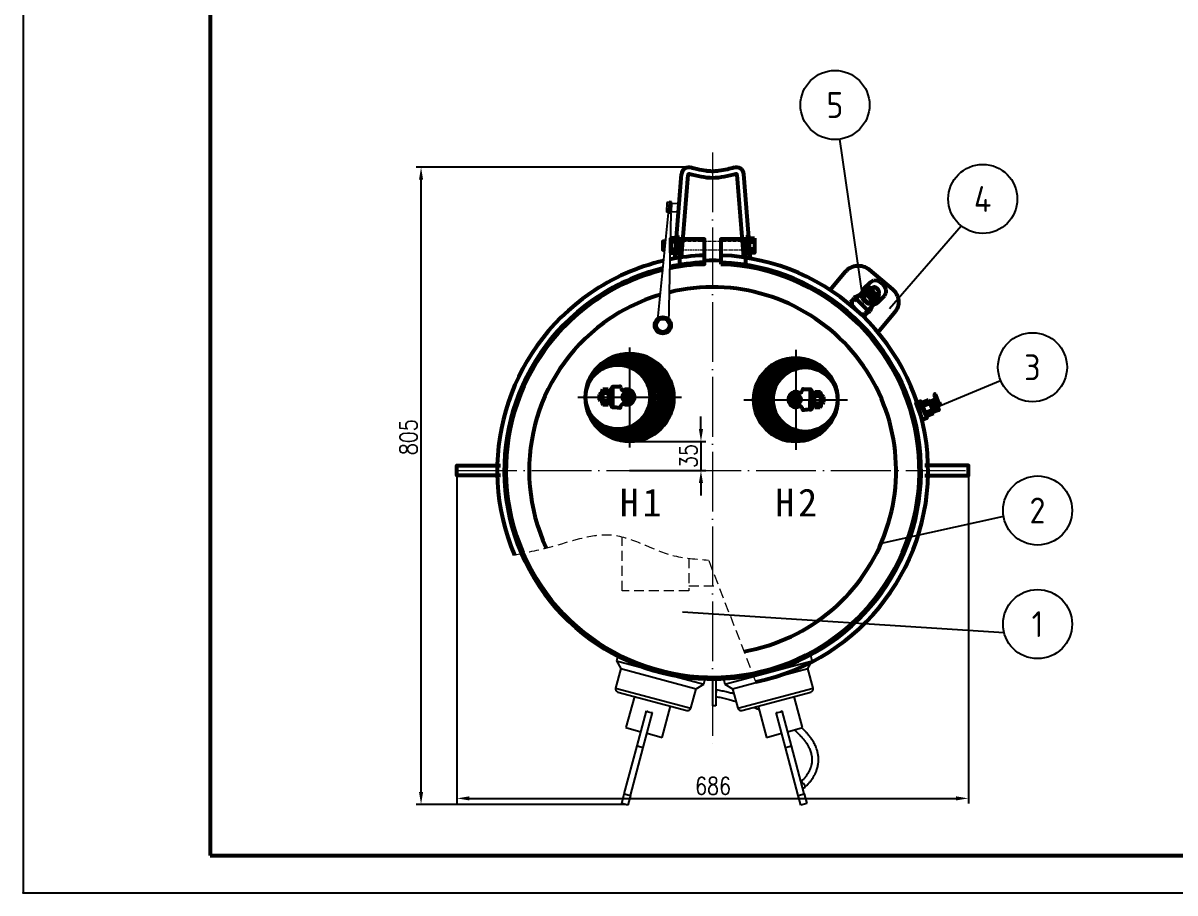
# Model space of a CAD drawing. Header units: millimetres. Extents: x 119255 to 140443, y -8485 to -5380.
# Drawn here: x 132410 to 133797, y -8485 to -7437 of the extents above; entities that cross this region are included whole.
import ezdxf
from ezdxf.enums import TextEntityAlignment as Align

# ---------------------------------------------------------------- set-up
doc = ezdxf.new("R2010")
doc.units = ezdxf.units.MM
doc.header["$LTSCALE"] = 3
for name, pattern in [('ACAD_ISO04W100', [30, 24, -3, 0, -3]), ('ACISOTGL', [3, 2, -1]), ('CENTER', [2, 1.25, -0.25, 0.25, -0.25]), ('DASHDOT', [0.55, 0.5, -0.025, 0, -0.025])]:
    doc.linetypes.add(name, pattern=pattern)
for name, color, linetype in [('2', 3, 'Continuous'), ('A', 3, 'Continuous'), ('C', 1, 'DASHDOT'), ('PL', 5, 'Continuous'), ('S', 254, 'Continuous'), ('几何体', 7, 'Continuous')]:
    doc.layers.add(name, color=color, linetype=linetype)
for name, color, linetype, lineweight in [('图层1', 1, 'CENTER', 13), ('标注、文本', 3, 'Continuous', 25), ('粗实线', 4, 'Continuous', 53)]:
    doc.layers.add(name, color=color, linetype=linetype, lineweight=lineweight)
doc.styles.add('ST_WIN', font='isocp2.shx', dxfattribs={"bigfont": 'hzdxfst.shx'})
doc.styles.get("Standard").update_dxf_attribs({"font": 'txt', "bigfont": 'gbcbig.shx'})
doc.styles.add('TH_GBDIM', font='romans.shx', dxfattribs={"width": 0.8, "bigfont": 'gbcbig.shx'})
doc.dimstyles.new('TH_GBDIM1', dxfattribs={"dimscale": 3, "dimtxt": 3.5, "dimasz": 2.5, "dimexe": 2, "dimexo": 0, "dimgap": 1.5, "dimtad": 1, "dimdec": 1, "dimzin": 0, "dimdsep": 46, "dimtxsty": 'TH_GBDIM', "dimcen": 2.5, "dimclrd": 3, "dimclre": 256, "dimclrt": 2, "dimadec": 0, "dimazin": 0, "dimtfac": 0.714286, "dimtdec": 1, "dimtmove": 0, "dimatfit": 3, "dimfxl": 0, "dimtzin": 0, "dimlwd": -1, "dimlwe": -1, "dimarcsym": 0})

# ---------------------------------------------------------------- blocks, each defined once
blk = doc.blocks.new('*D50')
at = {"layer": 'Defpoints', "color": 0}
for p in [(132932.6, -7976.4), (133548.6, -7982.4), (133548.6, -8371.2)]:
    blk.add_point(p, dxfattribs=at)
at = {"layer": '标注、文本'}
for p, q in [((132932.6, -7976.4), (132932.6, -8377.2)), ((133548.6, -7982.4), (133548.6, -8377.2))]:
    blk.add_line(p, q, dxfattribs=at)
at = {"layer": '标注、文本', "color": 3}
blk.add_line((132947.6, -8371.2), (133533.6, -8371.2), dxfattribs=at)
for points in [[(132947.6, -8368.7), (132947.6, -8373.7), (132932.6, -8371.2)], [(133533.6, -8368.7), (133533.6, -8373.7), (133548.6, -8371.2)]]:
    blk.add_solid(points, dxfattribs=at)
at = {"layer": '标注、文本', "color": 2, "insert": (133241.1, -8356.2), "char_height": 21, "attachment_point": 5, "style": 'TH_GBDIM'}
blk.add_mtext('686', dxfattribs=at)
blk = doc.blocks.new('*D39')
at = {"layer": 'Defpoints', "color": 0}
for p in [(132889.4, -7611.1), (133212.1, -7611.1), (133134.7, -8378.4)]:
    blk.add_point(p, dxfattribs=at)
at = {"layer": '标注、文本'}
for p, q in [((133212.1, -7611.1), (132883.4, -7611.1)), ((133134.7, -8378.4), (132883.4, -8378.4))]:
    blk.add_line(p, q, dxfattribs=at)
at = {"layer": '标注、文本', "color": 3}
blk.add_line((132889.4, -8363.4), (132889.4, -7626.1), dxfattribs=at)
for points in [[(132886.9, -7626.1), (132891.9, -7626.1), (132889.4, -7611.1)], [(132886.9, -8363.4), (132891.9, -8363.4), (132889.4, -8378.4)]]:
    blk.add_solid(points, dxfattribs=at)
at = {"layer": '标注、文本', "color": 2, "insert": (132874.4, -7936.2), "char_height": 21, "attachment_point": 5, "rotation": 90, "style": 'TH_GBDIM'}
blk.add_mtext('805', dxfattribs=at)
blk = doc.blocks.new('*D38')
at = {"layer": 'Defpoints', "color": 0}
for p in [(133140.6, -7941.4), (133140.6, -7976.4), (133226.5, -7976.4)]:
    blk.add_point(p, dxfattribs=at)
at = {"layer": '标注、文本', "color": 3}
for p, q in [((133226.5, -7926.4), (133226.5, -7911.4)), ((133226.5, -7941.4), (133226.5, -7976.4)), ((133226.5, -7991.4), (133226.5, -8006.4))]:
    blk.add_line(p, q, dxfattribs=at)
at = {"layer": '标注、文本'}
for p, q in [((133140.6, -7941.4), (133232.5, -7941.4)), ((133140.6, -7976.4), (133232.5, -7976.4))]:
    blk.add_line(p, q, dxfattribs=at)
at = {"layer": '标注、文本', "color": 3}
for points in [[(133224, -7926.4), (133229, -7926.4), (133226.5, -7941.4)], [(133224, -7991.4), (133229, -7991.4), (133226.5, -7976.4)]]:
    blk.add_solid(points, dxfattribs=at)
at = {"layer": '标注、文本', "color": 2, "insert": (133211.5, -7958.9), "char_height": 21, "attachment_point": 5, "rotation": 90, "style": 'TH_GBDIM'}
blk.add_mtext('35', dxfattribs=at)
blk = doc.blocks.new('A$C3480972e')
at = {"layer": '几何体'}
for p, q in [((-114.1, 28.4), (-115.9, 21.8)), ((119.9, 21.8), (118.1, 28.4)), ((-115.9, 21.8), (-110.6, 12.6)), ((-115.9, 21.8), (-10.8, -6.4)), ((14.8, -6.4), (119.9, 21.8)), ((114.6, 12.6), (119.9, 21.8)), ((-110.6, 12.6), (-116.9, -10.9)), ((-110.6, 12.6), (-20, -11.7)), ((-10.8, -6.4), (-9, 0.2)), ((0, 0), (0, -32.4)), ((4, 0), (4, -32.4)), ((13, 0.2), (14.8, -6.4)), ((24, -11.7), (114.6, 12.6)), ((120.9, -10.9), (114.6, 12.6)), ((-116.9, -10.9), (-26.3, -35.2)), ((-26.3, -35.2), (-20, -11.7)), ((-20, -11.7), (-10.8, -6.4)), ((14.8, -6.4), (24, -11.7)), ((24, -11.7), (30.3, -35.2)), ((30.3, -35.2), (120.9, -10.9)), ((-114.1, -15.7), (-31.1, -37.9)), ((-94.3, -21), (-104.4, -58.6)), ((4.2, -14.7), (4, -15.4)), ((35.1, -37.9), (118.1, -15.7)), ((108.4, -58.6), (98.3, -21)), ((-90.9, -80.5), (-79.6, -38.4)), ((-83.6, -82.4), (-72.3, -40.4)), ((-61, -70.3), (-50.9, -32.6)), ((4, -32.4), (0, -32.4)), ((54.9, -32.6), (65, -70.3)), ((87.6, -82.4), (76.3, -40.4)), ((94.9, -80.5), (83.6, -38.4)), ((-104.4, -58.6), (-86.3, -63.5)), ((-79, -65.4), (-61, -70.3)), ((65, -70.3), (83, -65.4)), ((90.3, -63.5), (108.4, -58.6)), ((-106.4, -138.4), (-90.9, -80.5)), ((-99.1, -140.4), (-83.6, -82.4)), ((-90.9, -80.5), (-83.6, -82.4)), ((87.6, -82.4), (94.9, -80.5)), ((103.1, -140.4), (87.6, -82.4)), ((110.4, -138.4), (94.9, -80.5)), ((-109.5, -150), (-106.4, -138.4)), ((-106.4, -138.4), (-99.1, -140.4)), ((103.1, -140.4), (110.4, -138.4)), ((110.4, -138.4), (113.5, -150)), ((-102.2, -152), (-109.5, -150)), ((-99.1, -140.4), (-102.2, -152)), ((106.2, -152), (103.1, -140.4)), ((113.5, -150), (106.2, -152))]:
    blk.add_line(p, q, dxfattribs=at)
at = {"layer": '几何体', "flags": 128}
for points in [[(4, -18.4), (4.2, -17.7), (4.4, -16.7), (4.6, -15.6), (4.7, -14.7), (4.8, -13.9), (4.8, -13.3), (4.8, -13), (4.7, -13), (4.6, -13.3), (4.4, -13.9), (4.2, -14.7)], [(110.9, -128.2), (111.1, -129.1), (111, -130), (110.7, -130.7), (110.2, -131.3), (109.5, -131.6), (108.7, -131.7), (108.6, -131.7)]]:
    blk.add_lwpolyline(points, dxfattribs=at)
at = {"layer": '几何体'}
for centre, radius, start, end in [((-113.1, -11.9), 3.9, 164.9999, 255), ((117.1, -11.9), 3.9, 285, 15.0001), ((-30.1, -34.2), 3.9, 255, 345.0001), ((34.1, -34.2), 3.9, 194.9999, 285), ((106, -129.9), 5.16, 18.5277, 80.9668)]:
    blk.add_arc(centre, radius, start, end, dxfattribs=at)
for centre, major_axis in [((-64.3, 4.3), (11.9, 44.3)), ((68.3, 4.3), (-11.9, 44.3))]:
    blk.add_ellipse(centre, major_axis=major_axis, ratio=0.490049, start_param=2.971841, end_param=3.311344, dxfattribs=at)
for points, knots in [([(25.7, -18), (24.8, -17.7), (22.1, -17), (17.4, -15.8), (11.4, -14.4), (7.1, -13.5), (4.8, -13)], [0, 0, 0, 0, 0.13545, 0.38583, 0.673641, 1, 1, 1, 1]), ([(4, -21), (6.1, -21.5), (10.4, -22.3), (16.6, -23.8), (22.5, -25.4), (26.2, -26.4), (28, -26.9), (28.1, -26.9)], [0, 0, 0, 0, 0.260489, 0.527943, 0.771275, 0.991155, 1, 1, 1, 1]), ([(49.4, -34.1), (49.5, -34.2), (50.6, -34.6), (52.8, -35.5), (54.9, -36.3), (56, -36.8)], [0, 0, 0, 0, 0.052809, 0.500258, 1, 1, 1, 1]), ([(98.1, -61.4), (99.4, -62.4), (101.5, -64.2), (104.4, -67), (107, -69.7), (109.4, -72.5), (111.5, -75.3), (113.1, -77.6), (114.2, -79.4), (115.2, -81.1), (116.1, -82.9), (117, -85), (117.9, -87.3), (118.6, -89.6), (119, -91.7), (119.3, -93.4), (119.5, -95), (119.5, -96.6), (119.5, -98.4), (119.4, -100.2), (119.2, -102), (118.9, -103.4), (118.6, -104.5), (118.3, -105.5), (118, -106.6), (117.4, -108.1), (116.7, -109.8), (115.7, -111.8), (114.5, -114), (112.9, -116.4), (110.8, -119.1), (108.7, -121.6), (107.1, -123.2), (106.5, -123.8)], [0, 0, 0, 0, 0.053652, 0.093216, 0.138704, 0.188359, 0.233416, 0.272987, 0.29891, 0.323221, 0.351338, 0.38575, 0.424412, 0.461367, 0.495076, 0.521981, 0.544456, 0.570358, 0.600106, 0.629623, 0.656949, 0.681596, 0.696892, 0.710624, 0.727422, 0.750324, 0.779407, 0.808452, 0.841982, 0.880154, 0.923187, 0.971384, 1, 1, 1, 1]), ([(110.4, -131.1), (111.5, -130.1), (113.5, -128.1), (116.1, -125.3), (118.1, -122.8), (119.7, -120.7), (120.9, -118.8), (122.3, -116.5), (123.8, -113.6), (125.1, -110.5), (126, -107.8), (126.6, -105.4), (127.1, -102.9), (127.4, -100.2), (127.6, -97.4), (127.5, -94.7), (127.2, -92.2), (126.9, -90.1), (126.4, -87.9), (125.7, -85.4), (124.8, -82.7), (123.6, -80), (122.4, -77.6), (121.1, -75.2), (119.5, -72.8), (117.6, -70), (115.4, -67.2), (112.8, -64.2), (110.1, -61.4), (108.2, -59.6), (107.5, -58.9)], [0, 0, 0, 0, 0.0465344, 0.0873213, 0.122623, 0.1526304, 0.1774811, 0.1985997, 0.2473063, 0.2948174, 0.3243775, 0.3535825, 0.3858853, 0.4216641, 0.4583998, 0.4948734, 0.5283732, 0.554215, 0.5799184, 0.6140528, 0.6542164, 0.6911032, 0.7237884, 0.7531379, 0.7915919, 0.8297007, 0.871359, 0.9166332, 0.9657844, 1, 1, 1, 1])]:
    blk.add_open_spline(points, degree=3, knots=knots, dxfattribs=at)

msp = doc.modelspace()

# ---------------------------------------------------------------- linework, layer by layer
at = {"layer": 'A'}
for p, q in [((133421.65, -7767.8), (133393.93, -7577.22)), ((133453.52, -7781.31), (133539.99, -7681.75)), ((133495.93, -7906.01), (133587.34, -7867.76))]:
    msp.add_line(p, q, dxfattribs=at)
for centre in [(133387.94, -7536.08), (133565.94, -7649.25), (133625.8, -7851.96), (133631.94, -8024.47), (133631.94, -8161.34)]:
    msp.add_circle(centre, 41.58, dxfattribs=at)
at = {"layer": 'C'}
for p, q in [((133140.59, -7828.16), (133140.59, -7948.69)), ((133340.59, -7831.1), (133340.59, -7951.63)), ((133202.91, -7888.43), (133078.28, -7888.43)), ((133278.28, -7891.37), (133402.91, -7891.37))]:
    msp.add_line(p, q, dxfattribs=at)
at = {"layer": 'PL', "color": 7, "ltscale": 0.5}
for p, q in [((133185.46, -7653.55), (133184.86, -7665.05)), ((133187.96, -7657.15), (133185.28, -7657.01)), ((133188.14, -7653.69), (133185.46, -7653.55)), ((133188.21, -7652.41), (133187.49, -7666.08)), ((133190.96, -7652.56), (133188.21, -7652.41)), ((133190.17, -7664.39), (133190.68, -7654.76)), ((133190.25, -7666.23), (133190.96, -7652.56)), ((133191.19, -7654.31), (133190.63, -7664.9)), ((133190.68, -7654.76), (133191.19, -7654.31)), ((133191.19, -7654.31), (133199.37, -7654.74)), ((133199.37, -7654.74), (133198.81, -7665.33)), ((133199.37, -7654.74), (133200.18, -7655.26)), ((133199.68, -7664.89), (133200.18, -7655.26)), ((133187.54, -7665.19), (133184.86, -7665.05)), ((133187.72, -7661.73), (133185.04, -7661.59)), ((133187.49, -7666.08), (133190.25, -7666.23)), ((133190.63, -7664.9), (133190.17, -7664.39)), ((133198.81, -7665.33), (133190.63, -7664.9)), ((133199.68, -7664.89), (133198.81, -7665.33)), ((133176, -7794.83), (133172.58, -7802.1)), ((133184.01, -7794.16), (133176, -7794.83)), ((133188.6, -7800.76), (133184.01, -7794.16)), ((133172.58, -7802.1), (133177.17, -7808.7)), ((133177.17, -7808.7), (133185.18, -7808.03)), ((133185.18, -7808.03), (133188.6, -7800.76))]:
    msp.add_line(p, q, dxfattribs=at)
for centre, radius in [((133180.58, -7801.42), 8.7), ((133180.59, -7801.43), 6.96)]:
    msp.add_circle(centre, radius, dxfattribs=at)
at = {"layer": '图层1'}
for p, q in [((133230.59, -7716.93), (133230.59, -7727.61)), ((133250.59, -7716.93), (133250.59, -7727.61))]:
    msp.add_line(p, q, dxfattribs=at)
for points in [[(133280.59, -7700.43), (133200.59, -7700.43)], [(133200.59, -7710.43), (133280.59, -7710.43)]]:
    msp.add_lwpolyline(points, dxfattribs=at)
msp.add_arc((133240.59, -8008.43), 285, 87.98921, 92.01079, dxfattribs=at)
at = {"layer": '标注、文本'}
for p, q in [((132410.04, -5805.74), (132410.04, -8485.13)), ((133173.68, -7802.28), (133187.49, -7666.08)), ((133190.25, -7666.23), (133187.33, -7799.69)), ((133591, -8031.71), (133443.38, -8064.28)), ((133591.68, -8171.73), (133204.28, -8146.85)), ((132410.04, -8485.13), (136199.07, -8485.13))]:
    msp.add_line(p, q, dxfattribs=at)
at = {"layer": '标注、文本', "color": 1, "linetype": 'ACAD_ISO04W100', "lineweight": 15}
for p, q in [((133240.59, -7593.33), (133240.59, -8310.98)), ((132932.59, -7976.43), (133548.59, -7976.43))]:
    msp.add_line(p, q, dxfattribs=at)
at = {"layer": '标注、文本'}
msp.add_point((132410.04, -8485.13), dxfattribs=at)
at = {"layer": '粗实线'}
for p, q in [((132635.58, -5850.84), (132635.58, -8440.02)), ((132635.58, -8440.02), (136153.97, -8440.02))]:
    msp.add_line(p, q, dxfattribs=at)
at = {"layer": '粗实线', "ltscale": 2}
for p, q in [((133195.11, -7720.95), (133203.15, -7619.42)), ((133195.11, -7720.95), (133203.15, -7619.42)), ((133203.23, -7719.63), (133211.12, -7620.12)), ((133277.95, -7719.63), (133270.06, -7620.12)), ((133286.07, -7720.95), (133278.03, -7619.42)), ((133430.68, -7749.3), (133434.21, -7747.18)), ((133434.21, -7747.18), (133438.21, -7747.41)), ((133438.21, -7747.41), (133441.74, -7749.06)), ((133441.74, -7749.06), (133445.03, -7751.41)), ((133445.03, -7751.41), (133447.39, -7754.71)), ((133447.39, -7754.71), (133449.04, -7758.24)), ((133409.75, -7770.23), (133410.45, -7768.59)), ((133410.45, -7768.59), (133409.75, -7770.23)), ((133422.92, -7759.41), (133410.45, -7771.88)), ((133410.45, -7768.59), (133410.69, -7768.35)), ((133412.1, -7766.94), (133410.69, -7768.35)), ((133411.39, -7767.65), (133429.04, -7785.29)), ((133412.1, -7766.94), (133417.04, -7764.82)), ((133417.04, -7764.82), (133417.74, -7764.59)), ((133417.74, -7764.59), (133417.51, -7764.35)), ((133420.57, -7763.18), (133420.1, -7763.65)), ((133420.1, -7763.65), (133420.34, -7763.41)), ((133420.57, -7764.12), (133420.1, -7763.65)), ((133420.33, -7766.23), (133420.57, -7764.12)), ((133420.8, -7768.59), (133420.33, -7766.23)), ((133420.8, -7762.94), (133420.34, -7763.41)), ((133421.04, -7759.41), (133420.57, -7761.29)), ((133420.57, -7761.29), (133420.57, -7761.77)), ((133420.57, -7763.18), (133420.81, -7762.94)), ((133421.28, -7763.41), (133420.57, -7763.18)), ((133421.28, -7763.41), (133420.57, -7764.12)), ((133421.04, -7768.35), (133420.57, -7768.82)), ((133421.27, -7768.59), (133420.57, -7769.29)), ((133420.57, -7769.29), (133420.57, -7768.82)), ((133420.81, -7762.94), (133421.27, -7762.94)), ((133422.45, -7757.53), (133421.04, -7759.41)), ((133422.45, -7758), (133421.04, -7761.29)), ((133421.04, -7762.71), (133421.98, -7761.77)), ((133421.28, -7763.41), (133421.04, -7766)), ((133421.04, -7766), (133421.51, -7768.35)), ((133421.27, -7768.59), (133421.04, -7768.35)), ((133421.04, -7768.35), (133421.51, -7768.35)), ((133421.75, -7768.59), (133421.04, -7769.29)), ((133422.45, -7761.3), (133421.27, -7762.94)), ((133421.75, -7768.59), (133421.27, -7768.59)), ((133421.74, -7768.59), (133425.27, -7773.06)), ((133421.98, -7763.18), (133421.75, -7767.18)), ((133421.75, -7767.18), (133422.45, -7767.41)), ((133421.75, -7767.18), (133422.68, -7769.06)), ((133423.39, -7759.88), (133421.98, -7763.18)), ((133422.45, -7761.29), (133421.98, -7761.77)), ((133424.1, -7756.36), (133422.45, -7757.53)), ((133425.27, -7756.59), (133422.45, -7758)), ((133422.69, -7761.06), (133422.45, -7761.29)), ((133422.45, -7767.41), (133424.57, -7765.29)), ((133422.45, -7767.41), (133422.68, -7769.06)), ((133422.68, -7769.06), (133424.8, -7771.65)), ((133423.39, -7758.94), (133422.92, -7759.41)), ((133423.39, -7759.88), (133425.51, -7757.76)), ((133424.33, -7758.94), (133423.39, -7758.94)), ((133426.21, -7755.65), (133424.1, -7756.36)), ((133424.57, -7765.29), (133425.98, -7761.06)), ((133425.98, -7765.3), (133424.57, -7765.29)), ((133428.57, -7756.59), (133425.27, -7756.59)), ((133425.51, -7757.76), (133428.8, -7756.36)), ((133426.21, -7758), (133425.51, -7757.76)), ((133425.98, -7761.06), (133426.21, -7758.94)), ((133426.92, -7765.76), (133425.98, -7765.3)), ((133430.69, -7756.36), (133426.21, -7755.65)), ((133426.21, -7758.94), (133426.21, -7758)), ((133429.04, -7767.41), (133426.92, -7765.76)), ((133428.8, -7756.36), (133432.8, -7756.12)), ((133428.8, -7761.06), (133433.51, -7756.35)), ((133428.8, -7761.06), (133429.51, -7759.41)), ((133428.8, -7762.94), (133428.8, -7761.06)), ((133430.69, -7765.77), (133428.8, -7762.94)), ((133430.68, -7769.53), (133429.04, -7767.41)), ((133429.51, -7759.41), (133432.57, -7756.36)), ((133433.74, -7767.88), (133430.69, -7765.77)), ((133432.57, -7756.36), (133431.86, -7758)), ((133431.86, -7758), (133431.86, -7759.88)), ((133431.86, -7759.88), (133433.51, -7762.94)), ((133434.21, -7755.65), (133432.57, -7756.36)), ((133433.51, -7756.35), (133432.8, -7757.53)), ((133432.8, -7757.53), (133432.8, -7759.41)), ((133432.8, -7759.41), (133434.45, -7762)), ((133433.74, -7756.59), (133433.27, -7758)), ((133433.27, -7758), (133433.27, -7759.41)), ((133433.27, -7759.41), (133434.69, -7761.77)), ((133434.68, -7755.65), (133433.51, -7756.35)), ((133433.51, -7762.94), (133436.8, -7764.82)), ((133435.16, -7756.12), (133433.74, -7756.59)), ((133435.62, -7767.88), (133433.74, -7767.88)), ((133436.1, -7755.65), (133434.21, -7755.65)), ((133434.45, -7762), (133437.27, -7763.88)), ((133437.27, -7755.88), (133434.68, -7755.65)), ((133434.69, -7761.77), (133437.27, -7763.41)), ((133436.57, -7756.12), (133435.16, -7756.12)), ((133435.62, -7767.88), (133440.33, -7763.17)), ((133437.27, -7767.18), (133435.62, -7767.88)), ((133438.92, -7757.53), (133436.1, -7755.65)), ((133438.92, -7757.53), (133436.57, -7756.12)), ((133436.8, -7764.82), (133438.68, -7764.82)), ((133439.15, -7757.3), (133437.27, -7755.88)), ((133437.27, -7763.41), (133438.68, -7763.41)), ((133437.27, -7763.88), (133438.92, -7763.65)), ((133437.27, -7767.18), (133440.33, -7764.12)), ((133438.68, -7763.41), (133439.86, -7762.7)), ((133438.68, -7764.82), (133440.33, -7764.12)), ((133440.57, -7760.12), (133438.92, -7757.53)), ((133441.03, -7760.59), (133438.92, -7757.53)), ((133438.92, -7763.65), (133440.33, -7763.17)), ((133440.09, -7767.65), (133438.92, -7771.17)), ((133440.8, -7759.41), (133439.15, -7757.3)), ((133439.86, -7762.7), (133440.57, -7761.53)), ((133440.56, -7763.88), (133440.09, -7767.65)), ((133440.1, -7771.41), (133440.1, -7768.12)), ((133440.33, -7763.17), (133441.04, -7762)), ((133440.33, -7764.12), (133441.03, -7762.47)), ((133440.8, -7770.23), (133440.33, -7766)), ((133440.57, -7761.53), (133440.57, -7760.12)), ((133441.04, -7762), (133440.8, -7759.41)), ((133441.03, -7762.47), (133441.03, -7760.59)), ((133449.27, -7762.24), (133447.39, -7766)), ((133449.04, -7758.24), (133449.27, -7762.24)), ((133406.45, -7773.53), (133409.75, -7770.23)), ((133406.45, -7773.53), (133409.75, -7770.23)), ((133408.57, -7776.59), (133406.45, -7773.53)), ((133409.75, -7770.23), (133408.57, -7772.82)), ((133408.8, -7777.76), (133408.57, -7772.82)), ((133413.51, -7782.94), (133408.8, -7777.76)), ((133409.51, -7770.47), (133409.28, -7770.24)), ((133409.98, -7771.88), (133409.75, -7770.23)), ((133410.22, -7772.11), (133409.98, -7771.88)), ((133418.92, -7787.88), (133413.51, -7782.94)), ((133421.04, -7769.29), (133420.57, -7769.29)), ((133424.57, -7773.76), (133421.04, -7769.29)), ((133425.27, -7773.06), (133424.57, -7773.76)), ((133424.57, -7774.23), (133424.57, -7773.76)), ((133425.04, -7773.76), (133424.57, -7774.23)), ((133424.8, -7774.47), (133424.57, -7774.23)), ((133424.8, -7771.65), (133427.39, -7773.76)), ((133425.51, -7773.76), (133424.8, -7774.47)), ((133424.8, -7786.23), (133437.27, -7773.76)), ((133425.04, -7773.76), (133425.27, -7773.06)), ((133425.51, -7773.76), (133425.04, -7773.76)), ((133427.63, -7775.41), (133425.27, -7774)), ((133425.74, -7773.53), (133425.51, -7773.76)), ((133425.74, -7773.53), (133428.1, -7774.94)), ((133429.27, -7774.23), (133427.39, -7773.76)), ((133427.39, -7773.76), (133429.51, -7774.94)), ((133430.21, -7776.12), (133427.63, -7775.41)), ((133428.1, -7774.94), (133430.69, -7775.65)), ((133429.27, -7774.23), (133431.39, -7772.12)), ((133429.51, -7774.94), (133429.27, -7774.23)), ((133429.51, -7774.94), (133433.27, -7774.47)), ((133431.86, -7779.65), (133429.74, -7784.58)), ((133430.69, -7775.65), (133430.21, -7776.12)), ((133430.21, -7776.58), (133430.22, -7776.11)), ((133430.68, -7776.11), (133430.21, -7776.58)), ((133430.69, -7776.59), (133430.21, -7776.58)), ((133431.39, -7770.71), (133430.68, -7769.53)), ((133430.68, -7776.11), (133430.69, -7775.65)), ((133431.16, -7776.12), (133430.68, -7776.11)), ((133431.16, -7776.12), (133430.69, -7776.59)), ((133431.16, -7776.12), (133430.92, -7775.88)), ((133431.15, -7775.64), (133433.27, -7775.41)), ((133431.15, -7775.64), (133431.16, -7776.12)), ((133434.68, -7774.94), (133431.16, -7776.12)), ((133435.39, -7770.47), (133431.39, -7772.12)), ((133431.39, -7772.12), (133431.39, -7770.71)), ((133432.1, -7778.94), (133431.86, -7778.7)), ((133431.86, -7779.65), (133432.1, -7778.94)), ((133433.27, -7774.47), (133436.8, -7773.29)), ((133433.27, -7775.41), (133435.16, -7774.47)), ((133435.16, -7774.47), (133434.68, -7774.94)), ((133435.16, -7775.41), (133434.68, -7774.94)), ((133434.92, -7776.11), (133435.15, -7775.88)), ((133435.15, -7775.88), (133437.27, -7775.65)), ((133435.63, -7774.94), (133435.16, -7774.47)), ((133435.86, -7774.7), (133435.16, -7775.41)), ((133437.74, -7770.47), (133435.39, -7770.47)), ((133435.62, -7774), (133435.39, -7773.77)), ((133435.39, -7775.64), (133438.45, -7774)), ((133435.62, -7774), (133435.86, -7774.7)), ((133436.8, -7773.29), (133438.92, -7771.17)), ((133437.27, -7773.76), (133437.74, -7773.29)), ((133437.27, -7775.65), (133439.15, -7774.23)), ((133438.68, -7770.47), (133437.74, -7770.47)), ((133437.74, -7773.29), (133437.74, -7772.35)), ((133438.45, -7774), (133440.1, -7771.41)), ((133438.92, -7771.17), (133438.68, -7770.47)), ((133439.15, -7774.23), (133440.33, -7772.59)), ((133440.33, -7772.59), (133440.8, -7770.23)), ((133418.92, -7787.88), (133423.86, -7788.11)), ((133419.39, -7787.88), (133418.92, -7787.88)), ((133423.16, -7790.23), (133420.1, -7788.11)), ((133423.16, -7790.23), (133426.45, -7786.94)), ((133423.16, -7790.23), (133426.45, -7786.94)), ((133423.86, -7788.11), (133426.45, -7786.94)), ((133424.81, -7786.7), (133424.33, -7786.23)), ((133426.21, -7786.7), (133424.81, -7786.7)), ((133426.21, -7787.17), (133425.98, -7786.94)), ((133427.86, -7786), (133426.21, -7786.7)), ((133426.45, -7786.94), (133427.86, -7786)), ((133428.33, -7786), (133427.86, -7786)), ((133428.33, -7786), (133429.74, -7784.58)), ((133107.44, -7880.57), (133108.27, -7878.89)), ((133114.94, -7878.63), (133108.29, -7878.75)), ((133115.91, -7880.33), (133118.58, -7879.84)), ((133118.58, -7879.84), (133118.58, -7886.38)), ((133120.47, -7900.19), (133120.27, -7875.97)), ((133358.13, -7903.13), (133358.33, -7878.91)), ((133104.29, -7884.68), (133105.99, -7883.23)), ((133104.29, -7891.1), (133104.29, -7884.68)), ((133105.26, -7892.92), (133104.29, -7891.1)), ((133107.44, -7892.92), (133105.26, -7892.92)), ((133107.44, -7882.99), (133105.99, -7883.23)), ((133105.99, -7883.23), (133105.99, -7892.67)), ((133105.99, -7892.67), (133107.44, -7892.92)), ((133107.44, -7894.37), (133107.44, -7880.57)), ((133107.44, -7892.92), (133107.44, -7882.99)), ((133114.94, -7883.23), (133108.41, -7883.23)), ((133114.94, -7892.43), (133108.41, -7892.43)), ((133115.91, -7896.06), (133115.91, -7880.33)), ((133118.58, -7886.38), (133115.91, -7887.83)), ((133115.91, -7887.83), (133115.91, -7889.53)), ((133115.91, -7889.53), (133118.48, -7887.88)), ((133144, -7882.26), (133141.09, -7884.18)), ((133144.96, -7891.71), (133142.02, -7890.12)), ((133144.96, -7883.96), (133142.07, -7885.64)), ((133145.69, -7886.14), (133142.54, -7887.98)), ((133145.69, -7890.06), (133142.54, -7887.98)), ((133332.91, -7889.07), (133336.06, -7890.92)), ((133332.91, -7892.99), (133336.06, -7890.92)), ((133333.63, -7886.9), (133336.53, -7888.58)), ((133333.63, -7894.64), (133336.57, -7893.06)), ((133334.6, -7885.2), (133337.51, -7887.11)), ((133362.69, -7883.26), (133360.02, -7882.78)), ((133360.02, -7882.78), (133360.02, -7889.32)), ((133360.02, -7889.32), (133362.69, -7890.77)), ((133362.69, -7892.46), (133360.12, -7890.82)), ((133362.69, -7899), (133362.69, -7883.26)), ((133362.69, -7890.77), (133362.69, -7892.46)), ((133363.65, -7881.57), (133370.31, -7881.69)), ((133363.65, -7886.17), (133370.19, -7886.17)), ((133371.16, -7883.51), (133370.33, -7881.83)), ((133371.16, -7897.3), (133371.16, -7883.51)), ((133371.16, -7895.85), (133371.16, -7885.93)), ((133371.16, -7885.93), (133372.61, -7886.17)), ((133374.31, -7887.62), (133372.61, -7886.17)), ((133372.61, -7886.17), (133372.61, -7895.61)), ((133374.31, -7894.04), (133374.31, -7887.62)), ((133500.64, -7891.6), (133492.35, -7894.74)), ((133502, -7893.37), (133506.71, -7891.58)), ((133502, -7893.37), (133506.54, -7905.33)), ((133511.25, -7903.55), (133506.71, -7891.58)), ((133114.94, -7897.27), (133108.41, -7897.27)), ((133118.58, -7895.82), (133115.91, -7896.06)), ((133360.02, -7898.76), (133362.69, -7899)), ((133363.65, -7895.37), (133370.19, -7895.37)), ((133363.65, -7900.21), (133370.19, -7900.21)), ((133372.61, -7895.61), (133371.16, -7895.85)), ((133371.16, -7895.85), (133373.34, -7895.85)), ((133373.34, -7895.85), (133374.31, -7894.04)), ((133497.04, -7908.93), (133492.5, -7896.96)), ((133502.15, -7895.59), (133493.86, -7898.73)), ((133505.18, -7903.57), (133496.89, -7906.71)), ((133506.69, -7907.56), (133498.4, -7910.7)), ((133506.54, -7905.33), (133511.25, -7903.55)), ((133513.41, -7894.55), (133512.56, -7894.87))]:
    msp.add_line(p, q, dxfattribs=at)
at = {"layer": '粗实线', "color": 8, "linetype": 'ACISOTGL', "lineweight": 0, "ltscale": 2}
for p, q in [((133131.76, -8121.13), (133131.76, -8056.24)), ((133211.87, -8082.1), (133211.87, -8121.13)), ((133292.72, -8230.64), (133235.78, -8084.12)), ((133211.87, -8115.07), (133247.81, -8115.07)), ((133211.87, -8121.13), (133131.76, -8121.13))]:
    msp.add_line(p, q, dxfattribs=at)
at = {"layer": '粗实线', "ltscale": 2}
for points in [[(133189.2, -7714.31), (133190.19, -7714.31), (133190.19, -7696.54), (133189.58, -7696.54)], [(133184.01, -7700.43), (133180.59, -7700.43), (133180.59, -7710.43), (133183, -7710.43)], [(133189.29, -7709.87), (133190.19, -7709.87), (133190.19, -7700.99), (133189.49, -7700.99)], [(133511.88, -7896.46), (133507.62, -7885.24)], [(133508.75, -7884.81), (133513.01, -7896.04)], [(133513.41, -7894.55), (133514.29, -7896.89), (133510.83, -7898.2), (133509.94, -7895.86), (133511.44, -7895.3)], [(132985.15, -7982.43), (132932.59, -7982.43), (132932.59, -7970.43), (132985.15, -7970.43)], [(133496.03, -7982.43), (133548.59, -7982.43), (133548.59, -7970.43), (133496.03, -7970.43)]]:
    msp.add_lwpolyline(points, dxfattribs=at)
for points in [[(133190.19, -7696.54), (133190.19, -7714.31), (133198.59, -7714.31), (133198.59, -7696.54)], [(133200.59, -7695.43), (133200.59, -7715.43), (133198.59, -7715.43), (133198.59, -7695.43)], [(133200.59, -7727.65), (133230.59, -7727.65), (133230.59, -7697.61), (133200.59, -7697.61)], [(133250.59, -7727.65), (133280.59, -7727.65), (133280.59, -7697.61), (133250.59, -7697.61)], [(133280.59, -7695.43), (133280.59, -7715.43), (133282.59, -7715.43), (133282.59, -7695.43)], [(133290.99, -7696.54), (133290.99, -7714.31), (133282.59, -7714.31), (133282.59, -7696.54)], [(133190.19, -7700.99), (133190.19, -7709.87), (133198.59, -7709.87), (133198.59, -7700.99)], [(133290.99, -7700.99), (133290.99, -7709.87), (133282.59, -7709.87), (133282.59, -7700.99)], [(133493.47, -7915.2), (133485.68, -7894.63), (133490.87, -7892.66), (133498.67, -7913.23)], [(133511.41, -7903.98), (133506.55, -7891.15), (133507.95, -7890.62), (133512.81, -7903.44)]]:
    msp.add_lwpolyline(points, close=True, dxfattribs=at)
msp.add_lwpolyline([(133382.08, -7758.9), (133400.73, -7736.67, -0.4142136), (133428.91, -7734.2), (133457.25, -7757.99, -0.4142136), (133459.72, -7786.16), (133439.7, -7810.01)], format="xyb", dxfattribs=at)
for centre, radius in [((133180.58, -7801.42), 9.75), ((133140.59, -7888.43), 53), ((133139.09, -7888.07), 51.5), ((133138.01, -7888.07), 50.42), ((133137.59, -7888.07), 50), ((133136.37, -7888.06), 48.78), ((133134.92, -7888.07), 47.33), ((133133.22, -7887.84), 45.63), ((133131.77, -7887.83), 44.18), ((133129.59, -7887.83), 42), ((133128.38, -7887.83), 40.79), ((133126.44, -7887.83), 38.86), ((133340.59, -7891.01), 50.42), ((133342.23, -7891), 48.78), ((133343.68, -7891.01), 47.33), ((133345.38, -7890.78), 45.63), ((133346.83, -7890.77), 44.18), ((133349.01, -7890.77), 42), ((133350.22, -7890.77), 40.79), ((133352.15, -7890.77), 38.86), ((133137.22, -7887.83), 5.33), ((133137.53, -7887.83), 4.29), ((133341.38, -7890.77), 5.33), ((133341.07, -7890.77), 4.29)]:
    msp.add_circle(centre, radius, dxfattribs=at)
for centre, radius, start, end in [((133212.12, -7620.13), 9, 71.09977, 175.45082), ((133212.12, -7620.13), 9, 71.09977, 175.45082), ((133269.06, -7620.13), 9, 4.54918, 108.90023), ((133212.12, -7620.2), 1, 64.91291, 175.48808), ((133269.06, -7620.2), 1, 4.51192, 115.08709), ((133240.59, -7976.43), 251, 125.30471, 87.5402), ((133240.59, -7976.43), 259.5, 103.12836, 124.56579), ((133240.59, -7976.43), 251, 92.4598, 101.89964), ((133240.59, -7976.43), 259.5, 92.37317, 101.46153), ((133240.59, -7958.43), 235, 87.98921, 92.01079), ((133240.59, -7976.43), 259.5, 281.58888, 87.62683), ((133240.59, -7976.43), 249, 125.47787, 87.51889), ((133240.59, -7976.43), 251, 103.79474, 125.30471), ((133240.59, -7976.43), 249, 103.95856, 125.58765), ((133240.59, -7976.43), 249, 92.48111, 102.00719), ((133240.59, -7976.43), 259.5, 124.56579, 203.07182), ((133240.59, -7976.43), 221, 106.58736, 126.59063), ((133240.59, -7976.43), 221, 279.88726, 103.72397), ((133240.59, -7976.43), 221, 126.41276, 204.93032), ((133112.4, -7880.93), 4.61, 150.04727, 209.9527), ((133111.68, -7880.93), 4, 324.86423, 35.13577), ((133137.53, -7887.83), 9.16, 237.78524, 122.50475), ((133137.53, -7887.83), 8.46, 239.70829, 120.35182), ((133110.92, -7894.85), 3.49, 136.07755, 226.71416), ((133122.57, -7887.83), 14.89, 162.00748, 197.99252), ((133104.5, -7887.83), 11.41, 336.22907, 23.77093), ((133112.4, -7894.85), 3.51, 316.40311, 43.59689), ((133128.27, -7887.92), 6.53, 336.00423, 24.8977), ((133137.89, -7889.38), 6.45, 237.2512, 341.14475), ((133137.73, -7887.76), 7.2, 29.59133, 116.20321), ((133126.88, -7887.99), 10.34, 336.51293, 23.93235), ((133341.07, -7890.77), 9.16, 57.49525, 302.21476), ((133341.07, -7890.77), 8.46, 59.64818, 300.29171), ((133340.86, -7890.69), 7.2, 63.79679, 150.40867), ((133351.72, -7890.93), 10.34, 156.06765, 203.48707), ((133350.33, -7890.85), 6.53, 155.1023, 203.99577), ((133374.1, -7890.77), 11.41, 156.22907, 203.77093), ((133366.92, -7883.87), 4, 144.86423, 215.13577), ((133366.2, -7883.87), 4.61, 330.0473, 29.95273), ((133356.03, -7890.77), 14.89, 342.00748, 17.99252), ((133498.4, -7894.73), 3.85, 347.15238, 54.35853), ((133508.19, -7885.02), 0.603, 20.75546, 200.75546), ((133340.71, -7892.31), 6.45, 198.85525, 302.7488), ((133366.2, -7897.79), 3.51, 136.40311, 223.59689), ((133367.68, -7897.79), 3.49, 313.28584, 43.92245), ((133496.11, -7895.6), 3.85, 167.15238, 234.35853), ((133508.28, -7897.83), 14.45, 183.58484, 217.92608), ((133500.64, -7907.57), 3.85, 167.15238, 234.35853), ((133490.76, -7904.47), 14.45, 3.58484, 37.92608), ((133502.93, -7906.7), 3.85, 347.15238, 54.35853), ((133512.44, -7896.25), 0.603, 200.75546, 20.75546)]:
    msp.add_arc(centre, radius, start, end, dxfattribs=at)
msp.add_open_spline([(133266.68, -7611.53), (133263.84, -7612.25), (133261.06, -7612.95), (133254.86, -7614.38), (133251.47, -7615.05), (133246.88, -7615.66), (133245.58, -7615.79), (133243.38, -7615.95), (133242.46, -7615.99), (133240.83, -7616.02), (133240.12, -7616.02), (133238.67, -7615.99), (133237.95, -7615.95), (133235.74, -7615.81), (133234.25, -7615.65), (133229.27, -7614.98), (133225.68, -7614.25), (133219.53, -7612.81), (133217.04, -7612.18), (133214.5, -7611.53)], degree=3, knots=[0, 0, 0, 0, 8.6289129, 8.6289129, 19.6760002, 19.6760002, 24.1076651, 24.1076651, 27.305856, 27.305856, 29.8533288, 29.8533288, 32.4008016, 32.4008016, 37.4957473, 37.4957473, 49.1694807, 49.1694807, 56.8905328, 56.8905328, 56.8905328, 56.8905328], dxfattribs=at)
for points in [[(133268.64, -7619.29), (133240.59, -7624.02), (133212.54, -7619.29)], [(133135.04, -7893.16), (133135.04, -7894.13), (133134.55, -7894.61), (133133.34, -7895.09), (133132.13, -7896.06), (133130.92, -7897.27), (133129.95, -7898.73), (133129.47, -7899.94), (133129.23, -7900.66), (133128.85, -7900.66), (133127.6, -7900.58), (133120.79, -7900.14), (133120.03, -7900.18), (133119.18, -7899.57), (133118.58, -7898.97), (133118.58, -7898.48), (133118.58, -7896.64), (133118.58, -7879.84), (133118.58, -7878.8), (133118.58, -7878.03), (133118.58, -7877.66), (133118.82, -7876.94), (133119.06, -7876.7), (133119.54, -7876.21), (133119.94, -7875.67), (133120.77, -7875.51), (133125.13, -7875.51), (133128.62, -7875.24), (133129.47, -7875.24), (133129.59, -7875.73), (133130.2, -7877.42), (133131.16, -7879.12), (133132.01, -7879.72), (133133.71, -7880.81), (133134.55, -7881.29), (133135.04, -7881.78), (133135.04, -7882.02), (133135.04, -7882.75), (133134.55, -7883.23), (133133.83, -7884.2), (133133.1, -7884.93), (133132.37, -7887.35), (133132.37, -7889.28), (133132.98, -7891.22), (133134.31, -7892.19), (133135.04, -7893.16)], [(133343.56, -7896.09), (133343.56, -7897.06), (133344.04, -7897.55), (133345.26, -7898.03), (133346.47, -7899), (133347.68, -7900.21), (133348.64, -7901.66), (133349.13, -7902.87), (133349.37, -7903.6), (133349.75, -7903.6), (133351, -7903.52), (133357.8, -7903.08), (133358.57, -7903.12), (133359.42, -7902.51), (133360.02, -7901.91), (133360.02, -7901.42), (133360.02, -7899.58), (133360.02, -7882.78), (133360.02, -7881.73), (133360.02, -7880.96), (133360.02, -7880.6), (133359.78, -7879.87), (133359.54, -7879.63), (133359.05, -7879.15), (133358.66, -7878.6), (133357.83, -7878.44), (133353.47, -7878.44), (133349.98, -7878.18), (133349.13, -7878.18), (133349.01, -7878.66), (133348.4, -7880.36), (133347.43, -7882.05), (133346.59, -7882.66), (133344.89, -7883.75), (133344.04, -7884.23), (133343.56, -7884.72), (133343.56, -7884.96), (133343.56, -7885.68), (133344.04, -7886.17), (133344.77, -7887.14), (133345.5, -7887.86), (133346.22, -7890.28), (133346.22, -7892.22), (133345.62, -7894.16), (133344.29, -7895.13), (133343.56, -7896.09)]]:
    msp.add_spline(points, degree=3, dxfattribs=at)
for points in [[(133422.45, -7757.53), (133422.45, -7757.53), (133430.69, -7749.29), (133430.69, -7749.29)], [(133430.69, -7749.29), (133430.69, -7749.29), (133422.45, -7757.53), (133422.45, -7757.53)], [(133439.15, -7774.23), (133439.15, -7774.23), (133447.39, -7766), (133447.39, -7766)], [(133447.39, -7766), (133447.39, -7766), (133439.15, -7774.23), (133439.15, -7774.23)]]:
    msp.add_open_spline(points, degree=3, dxfattribs=at)
at = {"layer": '粗实线', "color": 8, "linetype": 'ACISOTGL', "lineweight": 0, "ltscale": 2}
msp.add_spline([(133001.85, -8078.12), (133050.26, -8066.93), (133119.5, -8054.03), (133191.44, -8078.24), (133235.78, -8084.12)], degree=3, dxfattribs=at)

# ---------------------------------------------------------------- block references
at = {"layer": '标注、文本'}
msp.add_blockref('A$C3480972e', (133240.59, -8227.43), dxfattribs=at)

# ---------------------------------------------------------------- texts
at = {"layer": '2', "linetype": 'Continuous', "char_height": 33.6, "width": 106.4485, "attachment_point": 1, "line_spacing_factor": 2}
for s, insert in [('{\\fFangSong|b1|i0|c134|p49;\\T1.2;H1}', (133128.71, -7998.08)), ('{\\fFangSong|b1|i0|c134|p49;\\T1.2;H2}', (133316.14, -7998.08))]:
    msp.add_mtext(s, dxfattribs=dict(at, insert=insert))
at = {"layer": 'S', "color": 7, "style": 'ST_WIN'}
for s, p in [('5', (133387.78, -7536.08)), ('4', (133565.77, -7649.25)), ('3', (133625.63, -7851.96)), ('2', (133631.78, -8024.47)), ('1', (133631.78, -8161.34))]:
    msp.add_text(s, height=31.18, dxfattribs=at).set_placement(p, align=Align.MIDDLE)

# ---------------------------------------------------------------- dimensions: what is measured, and where the dimension line sits
at = {"layer": '标注、文本'}
for base, p1, p2, text, picture, middle in [((132889.41, -7611.13), (133134.71, -8378.44), (133212.12, -7611.13), '805', '*D39', (132889.41, -7936.16)), ((133226.49, -7976.43), (133140.59, -7941.43), (133140.59, -7976.43), '35', '*D38', (133226.49, -7958.93))]:
    dim = msp.add_linear_dim(base=base, p1=p1, p2=p2, angle=90, text=text, dimstyle='TH_GBDIM1', override={"dimtxt": 7, "dimasz": 5}, dxfattribs=at)
    dim.commit()
    dim.dimension.update_dxf_attribs({"geometry": picture, "text_midpoint": middle, "dimtype": 160})
dim = msp.add_linear_dim(base=(133548.59, -8371.21), p1=(132932.59, -7976.43), p2=(133548.59, -7982.43), text='686', dimstyle='TH_GBDIM1', override={"dimtxt": 7, "dimasz": 5}, dxfattribs=at)
dim.commit()
dim.dimension.update_dxf_attribs({"geometry": '*D50', "text_midpoint": (133241.15, -8371.21), "dimtype": 160})

doc.saveas('drawing.dxf')
